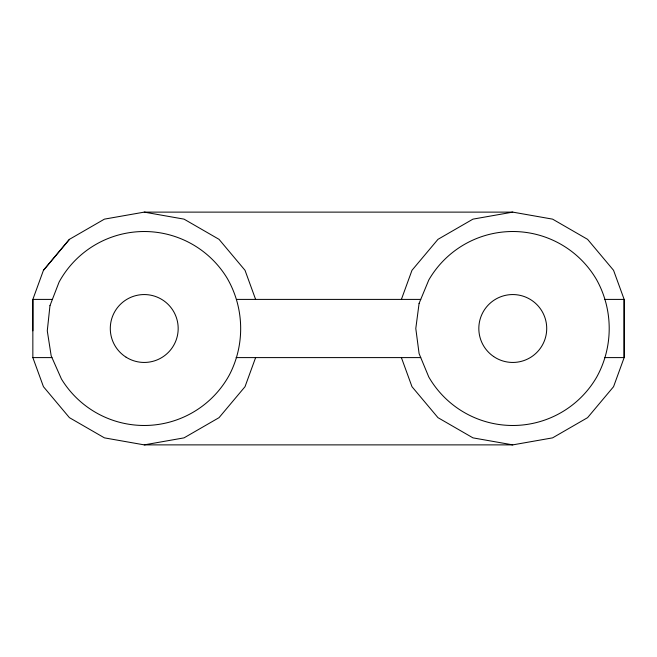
<?xml version="1.0" encoding="UTF-8"?>
<svg xmlns="http://www.w3.org/2000/svg" width="657" height="657" viewBox="0 0 657 657"><rect width="100%" height="100%" fill="white"/><g stroke="black" fill="none" stroke-linecap="round" stroke-linejoin="round"><path stroke-width="0.99" d="M32.85 330.824L32.85 299.403L43.444 270.306L69.42 239.345L104.43 219.134L144.236 212.121L512.772 212.121L552.578 219.134L587.58 239.345L613.556 270.306L624.15 299.403L624.15 357.597L613.564 386.694L587.58 417.655L552.578 437.866L512.772 444.879L144.228 444.879L104.43 437.866L69.42 417.655L43.444 386.694L32.85 357.597L32.85 299.403L52.396 299.403M255.614 357.597L245.02 386.694L219.044 417.655L184.034 437.866L144.236 444.879M401.394 299.403L411.98 270.306L437.964 239.345L472.966 219.134L512.772 212.121M43.444 270.306L69.428 239.345M236.504 299.403L420.743 299.403M604.793 299.403L624.15 299.403L624.15 357.597L604.793 357.597M32.85 357.597L51.96 357.597M236.077 357.597L420.743 357.597M144.236 212.121L184.034 219.134L219.044 239.345L245.02 270.306L255.614 299.403M512.772 444.879L472.966 437.866L437.964 417.655L411.98 386.694L401.394 357.597M49.973 305.653L47.279 330.832L51.18 355.848L61.429 378.99A96.981 96.981 0 0 0 229.359 374.958C245.225 344.506 244.347 307.665 227.035 278.01A96.981 96.981 0 0 0 59.105 282.042L49.973 305.653M419.092 303.403L415.791 328.5L419.092 353.597L428.783 376.995A96.981 96.981 0 0 0 596.761 376.995C613.351 346.921 613.351 310.079 596.761 280.005A96.981 96.981 0 0 0 428.783 280.005L419.092 303.403M493.662 356.554A33.942 33.942 0 0 0 546.624 331.021A33.942 33.942 0 0 0 498.031 297.925A33.942 33.942 0 0 0 493.662 356.554M126.128 357.211A33.942 33.942 0 0 0 178.154 329.83A33.942 33.942 0 0 0 128.435 298.459A33.942 33.942 0 0 0 126.128 357.211"/></g></svg>
